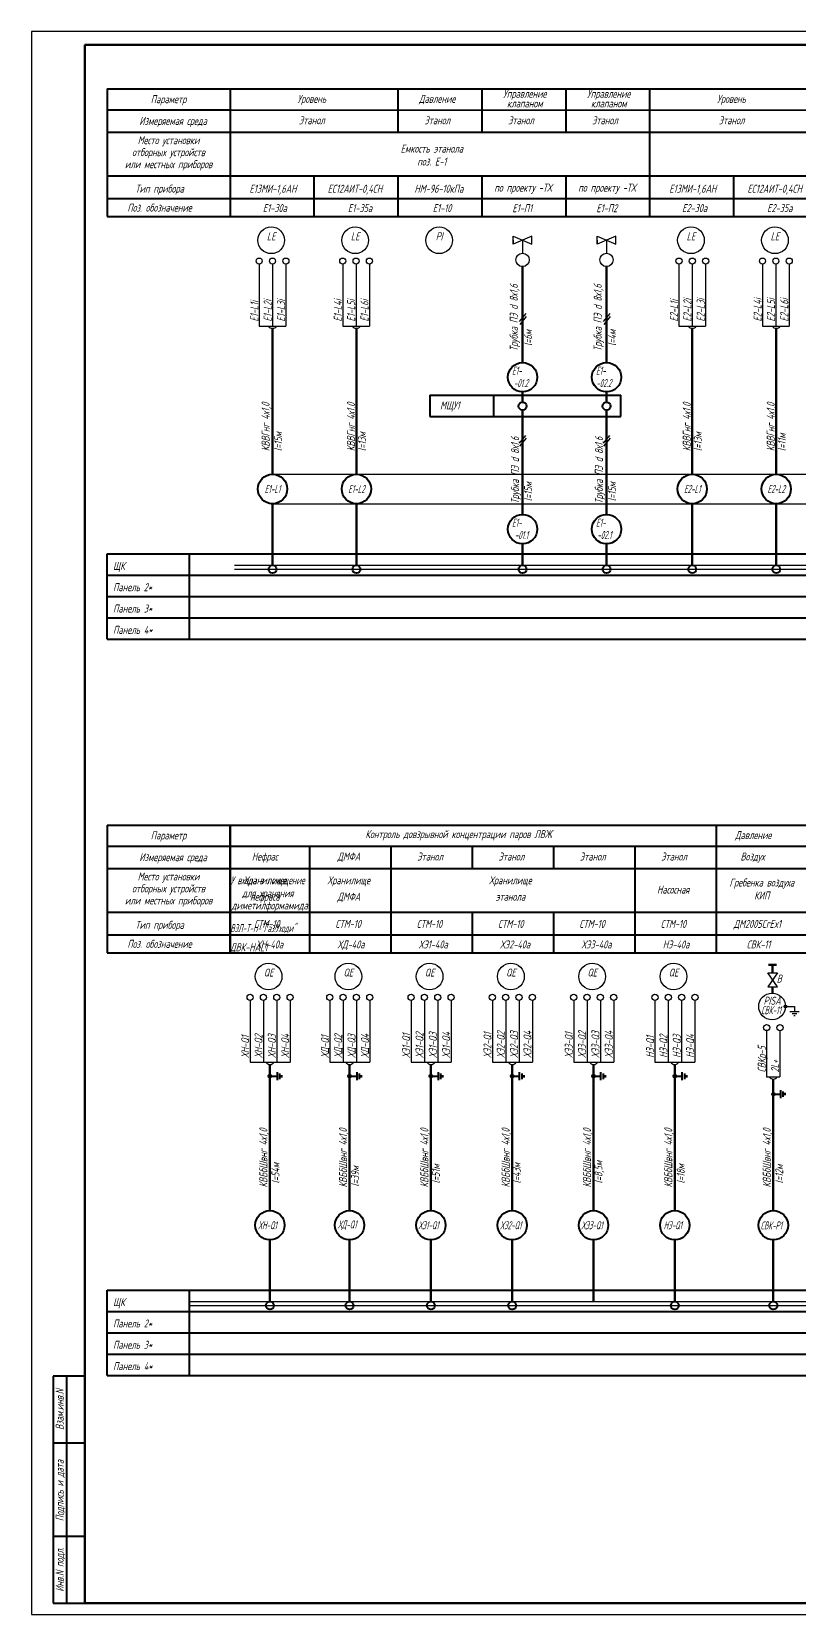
# Model space of a CAD drawing. Header units: millimetres. Extents: x -338 to 6826, y -8218 to 3153.
# Drawn here: x 2037 to 2325, y -3513 to -2920 of the extents above; entities that cross this region are included whole.
import ezdxf
from ezdxf.enums import TextEntityAlignment as Align

# ---------------------------------------------------------------- set-up
doc = ezdxf.new("R2010")
doc.units = ezdxf.units.MM
doc.layers.get('Defpoints').update_dxf_attribs({"color": 251})
for name, color, linetype, lineweight in [('text', 41, 'Continuous', 20), ('Арматура', 1, 'Continuous', 25), ('Датчики', 31, 'Continuous', 50), ('Земля', 233, 'Continuous', 40), ('Пн.кабель', 4, 'Continuous', 50), ('Рамка тонкая', 5, 'Continuous', 25), ('Таблица', 253, 'Continuous', 40), ('Текст_КИП', 2, 'Continuous', 25), ('Толст.рамка', 7, 'Continuous', 60), ('Щиты_пульты', 5, 'Continuous', 40), ('Эл.кабель', 2, 'Continuous', 50)]:
    doc.layers.add(name, color=color, linetype=linetype, lineweight=lineweight)
doc.layers.add('блок', color=7, linetype='Continuous')
doc.layers.add('ТЕКСТ', color=2, linetype='Continuous')
doc.styles.add('Simplex', font='simplex.shx', dxfattribs={"width": 0.7, "oblique": 15})

# ---------------------------------------------------------------- blocks, each defined once
blk = doc.blocks.new('Заземление')
for p, q in [((0, 0), (0, -1.99)), ((1.74, -1.99), (-1.77, -1.99)), ((0.92, -2.81), (-0.95, -2.81)), ((0.24, -3.5), (-0.27, -3.5))]:
    blk.add_line(p, q)
blk = doc.blocks.new('Вентиль горизонтальный')
at = {"layer": 'блок', "color": 0, "linetype": 'ByBlock', "lineweight": -3}
for p, q in [((8.7, 3), (0, -3)), ((0, 3), (8.7, -3)), ((0, -3), (0, 3)), ((8.7, -3), (8.7, 3))]:
    blk.add_line(p, q, dxfattribs=at)

msp = doc.modelspace()

# ---------------------------------------------------------------- linework, layer by layer
for p, q in [((2122.24, -3007.34), (2122.24, -3030.53)), ((2127.24, -3007.34), (2127.24, -3030.53)), ((2132.24, -3007.34), (2132.24, -3030.53)), ((2153.57, -3007.34), (2153.57, -3030.53)), ((2158.57, -3007.34), (2158.57, -3030.53)), ((2163.57, -3007.34), (2163.57, -3030.53)), ((2279.61, -3007.34), (2279.61, -3030.53)), ((2284.61, -3007.34), (2284.61, -3030.53)), ((2289.61, -3007.34), (2289.61, -3030.53)), ((2310.94, -3007.34), (2310.94, -3030.53)), ((2315.94, -3007.34), (2315.94, -3030.53)), ((2320.94, -3007.34), (2320.94, -3030.53)), ((2122.24, -3030.53), (2132.24, -3030.53)), ((2153.57, -3030.53), (2163.57, -3030.53)), ((2156.07, -3030.53), (2161.07, -3030.53)), ((2219.9, -3028.86), (2222.32, -3025.88)), ((2220.08, -3029.97), (2222.51, -3026.99)), ((2251.37, -3028.86), (2253.8, -3025.88)), ((2251.56, -3029.97), (2253.98, -3026.99)), ((2279.61, -3030.53), (2289.61, -3030.53)), ((2310.94, -3030.53), (2320.94, -3030.53)), ((2313.44, -3030.53), (2318.44, -3030.53)), ((2219.83, -3074.48), (2222.26, -3071.5)), ((2220.02, -3075.59), (2222.44, -3072.6)), ((2251.31, -3074.48), (2253.73, -3071.5)), ((2251.49, -3075.59), (2253.92, -3072.6)), ((2118.83, -3283.31), (2118.83, -3306.5)), ((2123.83, -3283.31), (2123.83, -3306.5)), ((2128.83, -3283.31), (2128.83, -3306.5)), ((2133.83, -3283.31), (2133.83, -3306.5)), ((2148.71, -3283.31), (2148.71, -3306.5)), ((2153.71, -3283.31), (2153.71, -3306.5)), ((2158.71, -3283.31), (2158.71, -3306.5)), ((2163.71, -3283.31), (2163.71, -3306.5)), ((2179.19, -3283.31), (2179.19, -3306.5)), ((2184.19, -3283.31), (2184.19, -3306.5)), ((2189.19, -3283.31), (2189.19, -3306.5)), ((2194.19, -3283.31), (2194.19, -3306.5)), ((2209.67, -3283.31), (2209.67, -3306.5)), ((2214.67, -3283.31), (2214.67, -3306.5)), ((2219.67, -3283.31), (2219.67, -3306.5)), ((2224.67, -3283.31), (2224.67, -3306.5)), ((2240.15, -3283.31), (2240.15, -3306.5)), ((2245.15, -3283.31), (2245.15, -3306.5)), ((2250.15, -3283.31), (2250.15, -3306.5)), ((2255.15, -3283.31), (2255.15, -3306.5)), ((2270.63, -3283.31), (2270.63, -3306.5)), ((2275.63, -3283.31), (2275.63, -3306.5)), ((2280.63, -3283.31), (2280.63, -3306.5)), ((2285.63, -3283.31), (2285.63, -3306.5)), ((2312.5, -3294.62), (2312.5, -3311.95)), ((2317.5, -3294.64), (2317.5, -3311.95)), ((2118.83, -3306.5), (2133.83, -3306.5)), ((2148.71, -3306.5), (2163.71, -3306.5)), ((2179.19, -3306.5), (2194.19, -3306.5)), ((2209.67, -3306.5), (2224.67, -3306.5)), ((2240.15, -3306.5), (2255.15, -3306.5)), ((2270.63, -3306.5), (2285.63, -3306.5)), ((2312.5, -3311.95), (2317.5, -3311.95))]:
    msp.add_line(p, q)
at = {"color": 7, "lineweight": 40}
for p, q in [((2044.96, -3424.17), (2044.96, -3509.17)), ((2056.96, -3424.17), (2044.96, -3424.17)), ((2049.96, -3424.17), (2049.96, -3509.17)), ((2044.96, -3449.17), (2056.96, -3449.17)), ((2044.96, -3484.17), (2056.96, -3484.17)), ((2044.96, -3509.17), (2056.96, -3509.17))]:
    msp.add_line(p, q, dxfattribs=at)
at = {"lineweight": -3}
for centre in [(2122.24, -3006.17), (2127.24, -3006.19), (2132.24, -3006.19), (2153.57, -3006.17), (2158.57, -3006.19), (2163.57, -3006.19), (2279.61, -3006.17), (2284.61, -3006.19), (2289.61, -3006.19), (2310.94, -3006.17), (2315.94, -3006.19), (2320.94, -3006.19), (2118.83, -3282.14), (2123.83, -3282.16), (2128.83, -3282.16), (2133.83, -3282.16), (2148.71, -3282.14), (2153.71, -3282.16), (2158.71, -3282.16), (2163.71, -3282.16), (2179.19, -3282.14), (2184.19, -3282.16), (2189.19, -3282.16), (2194.19, -3282.16), (2209.67, -3282.14), (2214.67, -3282.16), (2219.67, -3282.16), (2224.67, -3282.16), (2240.15, -3282.14), (2245.15, -3282.16), (2250.15, -3282.16), (2255.15, -3282.16), (2270.63, -3282.14), (2275.63, -3282.16), (2280.63, -3282.16), (2285.63, -3282.16)]:
    msp.add_circle(centre, 1.15, dxfattribs=at)
for centre in [(2312.5, -3293.47), (2317.5, -3293.49)]:
    msp.add_circle(centre, 1.15)
for centre in [(2127.24, -3029.68), (2158.71, -3029.68), (2284.61, -3029.68), (2316.09, -3029.68), (2126.27, -3305.65), (2156.14, -3305.65), (2186.62, -3305.65), (2217.11, -3305.65), (2247.59, -3305.65), (2278.07, -3305.65), (2315, -3311.1)]:
    msp.add_arc(centre, 1.69, 210.20685, 329.79315)
at = {"layer": 'Defpoints'}
for p, q in [((2126.72, -3086.1), (3396.21, -3086.1)), ((2126.72, -3097.1), (3396.21, -3097.1)), ((2112.94, -3120.2), (3497.35, -3120.2)), ((2112.94, -3121.7), (3497.35, -3121.7)), ((2095.95, -3396.17), (3497.35, -3396.17)), ((2095.95, -3397.67), (3497.35, -3397.67))]:
    msp.add_line(p, q, dxfattribs=at)
at = {"layer": 'Defpoints', "ltscale": 0.3}
msp.add_line((2320.02, -3285.56), (2322.95, -3285.56), dxfattribs=at)
at = {"layer": 'Defpoints'}
msp.add_circle((2319.52, -3285.56), 0.5, dxfattribs=at)
at = {"layer": 'Арматура'}
for p, q in [((2217.48, -2999.87), (2217.48, -2996.87)), ((2224.48, -2996.87), (2217.48, -2999.87)), ((2217.48, -2996.87), (2224.48, -2999.87)), ((2217.48, -2998.37), (2217.48, -2999.87)), ((2220.98, -2998.37), (2220.98, -3003.23)), ((2224.48, -2999.87), (2224.48, -2996.87)), ((2248.96, -2999.87), (2248.96, -2996.87)), ((2255.96, -2996.87), (2248.96, -2999.87)), ((2248.96, -2996.87), (2255.96, -2999.87)), ((2248.96, -2998.37), (2248.96, -2999.87)), ((2252.46, -2998.37), (2252.46, -3003.23)), ((2255.96, -2999.87), (2255.96, -2996.87))]:
    msp.add_line(p, q, dxfattribs=at)
for centre in [(2220.98, -3005.73), (2252.46, -3005.73)]:
    msp.add_circle(centre, 2.5, dxfattribs=at)
at = {"layer": 'Датчики', "lineweight": 30}
for centre in [(2126.76, -2998.37), (2158.24, -2998.37), (2189.71, -2998.37), (2284.13, -2998.37), (2315.61, -2998.37), (2125.79, -3274.34), (2155.67, -3274.34), (2186.15, -3274.34), (2216.63, -3274.34), (2247.11, -3274.34), (2277.59, -3274.34), (2314.52, -3285.56)]:
    msp.add_circle(centre, 5, dxfattribs=at)
at = {"layer": 'Земля'}
for p, q in [((2129.06, -3313.19), (2129.06, -3310.23)), ((2129.06, -3313.19), (2129.06, -3310.23)), ((2158.94, -3313.19), (2158.94, -3310.23)), ((2158.94, -3313.19), (2158.94, -3310.23)), ((2189.42, -3313.19), (2189.42, -3310.23)), ((2189.42, -3313.19), (2189.42, -3310.23)), ((2219.9, -3313.19), (2219.9, -3310.23)), ((2219.9, -3313.19), (2219.9, -3310.23)), ((2250.38, -3313.19), (2250.38, -3310.23)), ((2250.38, -3313.19), (2250.38, -3310.23)), ((2280.86, -3313.19), (2280.86, -3310.23)), ((2280.86, -3313.19), (2280.86, -3310.23)), ((2126.77, -3311.71), (2129.06, -3311.71)), ((2126.77, -3311.71), (2129.06, -3311.71)), ((2129.98, -3312.71), (2129.98, -3310.72)), ((2129.98, -3312.79), (2129.98, -3310.81)), ((2130.74, -3312.16), (2130.74, -3311.27)), ((2130.74, -3312.16), (2130.74, -3311.27)), ((2156.64, -3311.71), (2158.94, -3311.71)), ((2156.64, -3311.71), (2158.94, -3311.71)), ((2159.85, -3312.71), (2159.85, -3310.72)), ((2159.85, -3312.79), (2159.85, -3310.81)), ((2160.62, -3312.16), (2160.62, -3311.27)), ((2160.62, -3312.16), (2160.62, -3311.27)), ((2187.12, -3311.71), (2189.42, -3311.71)), ((2187.12, -3311.71), (2189.42, -3311.71)), ((2190.33, -3312.71), (2190.33, -3310.72)), ((2190.33, -3312.79), (2190.33, -3310.81)), ((2191.1, -3312.16), (2191.1, -3311.27)), ((2191.1, -3312.16), (2191.1, -3311.27)), ((2217.61, -3311.71), (2219.9, -3311.71)), ((2217.61, -3311.71), (2219.9, -3311.71)), ((2220.81, -3312.71), (2220.81, -3310.72)), ((2220.81, -3312.79), (2220.81, -3310.81)), ((2221.58, -3312.16), (2221.58, -3311.27)), ((2221.58, -3312.16), (2221.58, -3311.27)), ((2248.09, -3311.71), (2250.38, -3311.71)), ((2248.09, -3311.71), (2250.38, -3311.71)), ((2251.3, -3312.71), (2251.3, -3310.72)), ((2251.3, -3312.79), (2251.3, -3310.81)), ((2252.06, -3312.16), (2252.06, -3311.27)), ((2252.06, -3312.16), (2252.06, -3311.27)), ((2278.57, -3311.71), (2280.86, -3311.71)), ((2278.57, -3311.71), (2280.86, -3311.71)), ((2281.78, -3312.71), (2281.78, -3310.72)), ((2281.78, -3312.79), (2281.78, -3310.81)), ((2282.54, -3312.16), (2282.54, -3311.27)), ((2282.54, -3312.16), (2282.54, -3311.27)), ((2315.5, -3318.41), (2317.79, -3318.41)), ((2315.5, -3318.41), (2317.79, -3318.41)), ((2317.79, -3319.89), (2317.79, -3316.93)), ((2317.79, -3319.89), (2317.79, -3316.93)), ((2318.71, -3319.41), (2318.71, -3317.42)), ((2318.71, -3319.49), (2318.71, -3317.51)), ((2319.47, -3318.86), (2319.47, -3317.97)), ((2319.47, -3318.86), (2319.47, -3317.97))]:
    msp.add_line(p, q, dxfattribs=at)
for centre in [(2126.27, -3311.71), (2156.14, -3311.71), (2186.62, -3311.71), (2217.11, -3311.71), (2247.59, -3311.71), (2278.07, -3311.71), (2315, -3318.41), (2315, -3318.41)]:
    msp.add_circle(centre, 0.5, dxfattribs=at)
at = {"layer": 'Пн.кабель'}
for p, q in [((2220.98, -3008.23), (2220.98, -3044.21)), ((2252.46, -3008.23), (2252.46, -3044.21)), ((2220.98, -3055.21), (2220.98, -3059.04)), ((2252.46, -3055.21), (2252.46, -3059.04)), ((2220.98, -3062.04), (2220.98, -3097.1)), ((2252.46, -3062.04), (2252.46, -3097.1)), ((2220.98, -3097.1), (2220.98, -3101.15)), ((2252.46, -3097.1), (2252.46, -3101.15)), ((2220.98, -3112.15), (2220.98, -3120.2)), ((2252.46, -3112.15), (2252.46, -3120.2)), ((2314.74, -3269.99), (2313.24, -3269.99)), ((2313.74, -3269.99), (2315.74, -3269.99)), ((2314.74, -3269.99), (2316.25, -3269.99)), ((2314.74, -3272.99), (2314.74, -3269.99)), ((2314.75, -3280.57), (2314.75, -3278.21))]:
    msp.add_line(p, q, dxfattribs=at)
at = {"layer": 'Пн.кабель', "lineweight": 40}
for centre in [(2220.98, -3049.71), (2252.46, -3049.71), (2220.98, -3106.65), (2252.46, -3106.65)]:
    msp.add_circle(centre, 5.5, dxfattribs=at)
at = {"layer": 'Рамка тонкая'}
for p, q in [((3718.94, -2920.17), (2036.94, -2920.17)), ((2036.94, -2920.17), (2036.94, -3513.42)), ((2036.94, -3513.42), (3718.94, -3513.42))]:
    msp.add_line(p, q, dxfattribs=at)
at = {"layer": 'Таблица'}
for p, q in [((2065.25, -2941.6), (2065.25, -2989.48)), ((2065.25, -2941.6), (3464.8, -2941.6)), ((2111.39, -2941.6), (2111.39, -2989.48)), ((2174.34, -2957.89), (2174.34, -2941.6)), ((2205.82, -2957.89), (2205.82, -2941.6)), ((2237.29, -2957.89), (2237.29, -2941.6)), ((2268.76, -2957.89), (2268.76, -2941.6)), ((2065.25, -2949.5), (2111.32, -2949.5)), ((2111.32, -2949.5), (3464.8, -2949.75)), ((2065.25, -2957.89), (2111.39, -2957.89)), ((2111.39, -2957.89), (3464.8, -2957.89)), ((2268.76, -2989.48), (2268.76, -2957.89)), ((2065.25, -2974.22), (2111.39, -2974.22)), ((2111.39, -2974.22), (3464.8, -2974.22)), ((2142.87, -2989.48), (2142.87, -2974.22)), ((2174.34, -2989.48), (2174.34, -2974.22)), ((2205.82, -2989.48), (2205.82, -2974.22)), ((2237.29, -2989.48), (2237.29, -2974.22)), ((2300.24, -2989.48), (2300.24, -2974.22)), ((2065.25, -2982.74), (2111.39, -2982.74)), ((2111.39, -2982.74), (3464.8, -2982.74)), ((2065.25, -2989.48), (3464.8, -2989.48)), ((2065.25, -3217.57), (2111.39, -3217.57)), ((2065.25, -3217.57), (2065.25, -3265.45)), ((2111.39, -3217.57), (2111.39, -3265.45)), ((2111.39, -3233.86), (2111.39, -3217.57)), ((2111.39, -3217.57), (3004.08, -3217.57)), ((2293.67, -3233.86), (2293.67, -3217.57)), ((2065.25, -3225.47), (2111.39, -3225.47)), ((2111.39, -3225.47), (3004.08, -3225.47)), ((2141.27, -3233.86), (2141.27, -3225.47)), ((2171.75, -3250.19), (2171.75, -3225.47)), ((2202.23, -3233.86), (2202.23, -3225.47)), ((2232.71, -3233.86), (2232.71, -3225.47)), ((2263.19, -3233.86), (2263.19, -3225.47)), ((2065.25, -3233.86), (2111.39, -3233.86)), ((2111.39, -3265.45), (2111.39, -3233.86)), ((2111.39, -3233.86), (3004.08, -3233.86)), ((2141.27, -3265.45), (2141.27, -3233.86)), ((2263.19, -3265.45), (2263.19, -3233.86)), ((2293.67, -3265.45), (2293.67, -3233.86)), ((2065.25, -3250.19), (2111.39, -3250.19)), ((2111.39, -3250.19), (3004.08, -3250.19)), ((2171.75, -3265.45), (2171.75, -3250.19)), ((2202.23, -3265.45), (2202.23, -3250.19)), ((2232.71, -3265.45), (2232.71, -3250.19)), ((2065.25, -3258.71), (2111.39, -3258.71)), ((2111.39, -3258.71), (3004.08, -3258.71)), ((2065.25, -3265.45), (2111.39, -3265.45)), ((2111.39, -3265.45), (3004.08, -3265.45))]:
    msp.add_line(p, q, dxfattribs=at)
for centre in [(2220.98, -3060.54), (2252.46, -3060.54), (2127.24, -3121.7), (2158.71, -3121.7), (2220.98, -3121.7), (2252.46, -3121.7), (2284.61, -3121.7), (2316.09, -3121.7), (2126.27, -3397.67), (2156.14, -3397.67), (2186.62, -3397.67), (2217.11, -3397.67), (2278.07, -3397.67), (2315, -3397.67)]:
    msp.add_circle(centre, 1.5, dxfattribs=at)
at = {"layer": 'Толст.рамка', "ltscale": 5}
for p, q in [((2056.94, -3509.18), (2056.94, -2925.17)), ((2056.94, -2925.17), (3713.94, -2925.17)), ((3713.94, -3509.17), (2056.94, -3509.17))]:
    msp.add_line(p, q, dxfattribs=at)
at = {"layer": 'Щиты_пульты'}
for p, q in [((2186.26, -3056.45), (2257.87, -3056.45)), ((2186.26, -3056.45), (2186.26, -3064.45)), ((2210.04, -3056.45), (2210.04, -3064.45)), ((2257.87, -3064.45), (2257.87, -3056.45)), ((2186.26, -3064.45), (2257.87, -3064.45)), ((2065.25, -3115.9), (3497.35, -3115.9)), ((2065.25, -3147.9), (2065.25, -3115.9)), ((2095.95, -3115.9), (2095.95, -3147.9)), ((2065.25, -3123.9), (3497.35, -3123.9)), ((2065.25, -3131.9), (3497.35, -3131.9)), ((2065.25, -3139.9), (3497.35, -3139.9)), ((2065.25, -3147.9), (3497.35, -3147.9)), ((2065.25, -3391.87), (3497.35, -3391.87)), ((2065.25, -3423.87), (2065.25, -3391.87)), ((2095.95, -3391.87), (2095.95, -3423.87)), ((2065.25, -3399.87), (3497.35, -3399.87)), ((2065.25, -3407.87), (3497.35, -3407.87)), ((2065.25, -3415.87), (3497.35, -3415.87)), ((2065.25, -3423.87), (3497.35, -3423.87))]:
    msp.add_line(p, q, dxfattribs=at)
at = {"layer": 'Эл.кабель'}
for p, q in [((2127.24, -3031.37), (2127.24, -3086.1)), ((2158.71, -3031.37), (2158.71, -3086.1)), ((2284.61, -3031.37), (2284.61, -3086.1)), ((2316.09, -3031.37), (2316.09, -3086.1)), ((2127.24, -3097.1), (2127.24, -3120.2)), ((2158.71, -3097.1), (2158.71, -3120.2)), ((2284.61, -3097.1), (2284.61, -3120.2)), ((2316.09, -3097.1), (2316.09, -3120.2)), ((2126.27, -3307.34), (2126.27, -3362.07)), ((2156.14, -3307.34), (2156.14, -3362.07)), ((2186.62, -3307.34), (2186.62, -3362.07)), ((2217.11, -3307.34), (2217.11, -3362.07)), ((2247.59, -3307.34), (2247.59, -3362.07)), ((2278.07, -3307.34), (2278.07, -3362.07)), ((2315, -3312.79), (2315, -3362.07)), ((2126.27, -3373.07), (2126.27, -3396.17)), ((2156.14, -3373.07), (2156.14, -3396.17)), ((2186.62, -3373.07), (2186.62, -3396.17)), ((2217.11, -3373.07), (2217.11, -3396.17)), ((2247.59, -3373.07), (2247.59, -3396.17)), ((2278.07, -3373.07), (2278.07, -3396.17)), ((2315, -3373.07), (2315, -3396.17))]:
    msp.add_line(p, q, dxfattribs=at)
at = {"layer": 'Эл.кабель', "lineweight": 40}
for centre in [(2127.24, -3091.6), (2158.71, -3091.6), (2284.61, -3091.6), (2316.09, -3091.6), (2126.27, -3367.57), (2156.14, -3367.57), (2186.62, -3367.57), (2217.11, -3367.57), (2247.59, -3367.57), (2278.07, -3367.57), (2315, -3367.57)]:
    msp.add_circle(centre, 5.5, dxfattribs=at)

# ---------------------------------------------------------------- block references
at = {"layer": 'Defpoints'}
msp.add_blockref('Заземление', (2322.95, -3285.56), dxfattribs=at)
at = {"layer": 'Арматура', "xscale": -0.599999999999909, "yscale": 0.599999999999909, "zscale": 0.6000000000000001, "rotation": 270}
msp.add_blockref('Вентиль горизонтальный', (2314.74, -3278.21), dxfattribs=at)

# ---------------------------------------------------------------- texts
at = {"lineweight": -3, "style": 'Simplex', "oblique": 15, "width": 0.6}
for s, p in [('Е1-L1i', (2121.91, -3028.87)), ('Е1-L2i', (2126.91, -3028.87)), ('Е1-L3i', (2131.91, -3028.87)), ('Е1-L4i', (2153.23, -3028.87)), ('Е1-L5i', (2158.23, -3028.87)), ('Е1-L6i', (2163.23, -3028.87)), ('Е2-L1i', (2279.28, -3028.87)), ('Е2-L2i', (2284.28, -3028.87)), ('Е2-L3i', (2289.28, -3028.87)), ('Е2-L4i', (2310.6, -3028.87)), ('Е2-L5i', (2315.6, -3028.87)), ('Е2-L6i', (2320.6, -3028.87)), ('ХН-Q1', (2118.49, -3304.84)), ('ХН-Q2', (2123.49, -3304.84)), ('ХН-Q3', (2128.49, -3304.84)), ('ХН-Q4', (2133.49, -3304.84)), ('ХД-Q1', (2148.37, -3304.84)), ('ХД-Q2', (2153.37, -3304.84)), ('ХД-Q3', (2158.37, -3304.84)), ('ХД-Q4', (2163.37, -3304.84)), ('ХЭ1-Q1', (2178.85, -3304.84)), ('ХЭ1-Q2', (2183.85, -3304.84)), ('ХЭ1-Q3', (2188.85, -3304.84)), ('ХЭ1-Q4', (2193.85, -3304.84)), ('ХЭ2-Q1', (2209.33, -3304.84)), ('ХЭ2-Q2', (2214.33, -3304.84)), ('ХЭ2-Q3', (2219.33, -3304.84)), ('ХЭ2-Q4', (2224.33, -3304.84)), ('ХЭ3-Q1', (2239.81, -3304.84)), ('ХЭ3-Q2', (2244.81, -3304.84)), ('ХЭ3-Q3', (2249.81, -3304.84)), ('ХЭ3-Q4', (2254.81, -3304.84)), ('НЭ-Q1', (2270.29, -3304.84)), ('НЭ-Q2', (2275.29, -3304.84)), ('НЭ-Q3', (2280.29, -3304.84)), ('НЭ-Q4', (2285.29, -3304.84)), ('СВКр-5', (2312.17, -3310.29)), ('2L+', (2317.17, -3310.29))]:
    msp.add_text(s, height=3, rotation=90, dxfattribs=at).set_placement(p)
at = {"style": 'Simplex', "oblique": 15}
for s, width, p in [('Е1-', 0.5, (2217.02, -3048.76)), ('Е1-', 0.5, (2248.5, -3048.76)), ('-01.2', 0.5, (2217.72, -3053.41)), ('-02.2', 0.5, (2248.62, -3053.41)), ('Е1-', 0.5, (2217.02, -3105.7)), ('-01.1', 0.5, (2218.1, -3110.35)), ('Е1-', 0.5, (2248.5, -3105.7)), ('-02.1', 0.5, (2249, -3110.35)), ('В', 0.6, (2316.27, -3276.63))]:
    msp.add_text(s, height=3, dxfattribs=dict(at, width=width)).set_placement(p)
at = {"style": 'Simplex', "oblique": 15, "width": 0.5}
for s, p in [('Е1-L1', (2127.24, -3091.6)), ('Е1-L2', (2158.71, -3091.6)), ('Е2-L1', (2284.61, -3091.6)), ('Е2-L2', (2316.09, -3091.6)), ('ХН-Q1', (2125.38, -3367.57)), ('ХД-Q1', (2155.26, -3367.57)), ('ХЭ1-Q1', (2185.74, -3367.57)), ('ХЭ2-Q1', (2216.57, -3367.57)), ('ХЭ3-Q1', (2247.05, -3367.57)), ('НЭ-Q1', (2277.31, -3367.57)), ('СВК-Р1', (2314.24, -3367.65))]:
    msp.add_text(s, height=3, dxfattribs=at).set_placement(p, align=Align.MIDDLE)
at = {"color": 2, "style": 'Simplex', "oblique": 15, "width": 0.7}
for s, p in [('Взам.инв.N', (2048.96, -3436.67)), ('Подпись и дата', (2048.96, -3467.03)), ('Инв.N подл.', (2048.96, -3496.67))]:
    msp.add_text(s, height=3, rotation=90, dxfattribs=at).set_placement(p, align=Align.CENTER)
at = {"layer": 'text', "color": 7, "style": 'Simplex', "oblique": 15, "width": 0.6}
for p in [(2219.2, -3039.97), (2250.67, -3039.97), (2219.63, -3097.12), (2251.1, -3097.12)]:
    msp.add_text('Трубка ПЭ d 8х1,6', height=3, rotation=90, dxfattribs=at).set_placement(p)
at = {"layer": 'text', "color": 3, "style": 'Simplex', "oblique": 15, "width": 0.6}
for s, p in [('l=6м', (2224.56, -3038.03)), ('l=4м', (2256.03, -3038.03)), ('КВВГнг 4х1,0  ', (2126.15, -3077.45)), ('КВВГнг 4х1,0  ', (2158.14, -3077.45)), ('КВВГнг 4х1,0  ', (2284.04, -3077.45)), ('КВВГнг 4х1,0  ', (2315.52, -3077.45)), ('l=15м', (2130.82, -3077.45)), ('l=13м', (2162.29, -3077.45)), ('l=13м', (2288.19, -3077.45)), ('l=11м', (2319.67, -3077.45)), ('l=15м', (2224.56, -3096.22)), ('l=15м', (2256.03, -3096.22))]:
    msp.add_text(s, height=3, rotation=90, dxfattribs=at).set_placement(p)
at = {"layer": 'text', "color": 2, "style": 'Simplex', "oblique": 15, "width": 0.6}
for p in [(2125.31, -3353.42), (2155.19, -3353.42), (2185.67, -3353.42), (2216.15, -3353.42), (2246.63, -3353.42), (2277.11, -3353.42), (2314.05, -3353.42)]:
    msp.add_text('КВБбШвнг 4х1,0  ', height=3, rotation=90, dxfattribs=at).set_placement(p)
at = {"layer": 'text', "color": 6, "style": 'Simplex', "oblique": 15, "width": 0.6}
for s, p in [('l=54м', (2129.85, -3351.93)), ('l=51м', (2189.99, -3351.93)), ('l=43м', (2220.26, -3351.93)), ('l=8,5м', (2250.94, -3351.93)), ('l=18м', (2281.76, -3351.93)), ('l=12м', (2318.7, -3351.93)), ('l=39м', (2159.72, -3353.09))]:
    msp.add_text(s, height=3, rotation=90, dxfattribs=at).set_placement(p)
at = {"layer": 'ТЕКСТ', "style": 'Simplex', "oblique": 15, "width": 0.55}
msp.add_text('У входа в помещение ', height=3, dxfattribs=at).set_placement((2126.08, -3239.76), align=Align.CENTER)
at = {"layer": 'Текст_КИП', "style": 'Simplex', "oblique": 15}
for s, width, p in [('Управление', 0.6, (2221.82, -2944.94)), ('Управление', 0.6, (2253.29, -2944.94)), ('Параметр', 0.6, (2088.25, -2946.98)), ('Уровень', 0.6, (2141.95, -2946.86)), ('Давление', 0.6, (2188.98, -2946.86)), ('клапаном', 0.6, (2221.82, -2948.57)), ('клапаном', 0.6, (2253.29, -2948.57)), ('Уровень', 0.6, (2299.32, -2946.86)), ('Измеряемая среда', 0.6, (2089.96, -2955.14)), ('Этанол', 0.6, (2141.97, -2954.89)), ('Этанол', 0.6, (2189, -2954.89)), ('Этанол', 0.6, (2220.38, -2954.89)), ('Этанол', 0.6, (2251.86, -2954.89)), ('Этанол', 0.6, (2299.34, -2954.89)), ('Место установки', 0.6, (2088.25, -2962.36)), ('отборных устройств', 0.6, (2088.25, -2966.86)), ('Емкость этанола', 0.6, (2186.96, -2965.51)), ('или местных приборов', 0.6, (2088.25, -2971.36)), ('поз. Е-1', 0.6, (2186.96, -2970.37)), ('Тип прибора', 0.6, (2084.89, -2980.51)), ('Е13МИ-1,6АН', 0.6, (2127.39, -2980.55)), ('ЕС12АИТ-0,4СН', 0.6, (2158.12, -2980.55)), ('НМ-96-10кПа', 0.6, (2189.6, -2980.55)), ('по проекту -ТХ', 0.6, (2221.14, -2980.15)), ('по проекту -ТХ', 0.6, (2252.62, -2980.15)), ('Е13МИ-1,6АН', 0.6, (2284.76, -2980.55)), ('ЕС12АИТ-0,4СН', 0.6, (2315.49, -2980.55)), ('Поз. обозначение', 0.6, (2084.89, -2987.63)), (' Е1-30а', 0.6, (2127.39, -2987.8)), (' Е1-35а', 0.6, (2159.33, -2987.8)), ('Е1-10', 0.6, (2190.8, -2987.8)), (' Е2-30а', 0.6, (2284.76, -2987.8)), (' Е2-35а', 0.6, (2316.7, -2987.8)), ('Параметр', 0.6, (2088.25, -3222.95)), ('Контроль довзрывной концентрации паров ЛВЖ', 0.6, (2196.99, -3222.48)), ('Давление', 0.6, (2307.48, -3222.83)), ('Измеряемая среда', 0.6, (2089.96, -3231.11)), ('Нефрас', 0.6, (2124.36, -3230.86)), ('ДМФА', 0.6, (2155.83, -3230.86)), ('Этанол', 0.6, (2186.32, -3230.86)), ('Этанол', 0.6, (2216.8, -3230.86)), ('Этанол', 0.6, (2247.28, -3230.86)), ('Этанол', 0.6, (2277.76, -3230.86)), ('Воздух', 0.6, (2307.2, -3230.86)), ('Место установки', 0.6, (2088.25, -3238.33)), ('Хранилище', 0.6, (2124.36, -3239.77)), ('Хранилище', 0.6, (2155.83, -3239.77)), ('Хранилище', 0.6, (2216.43, -3239.77)), ('Гребенка воздуха', 0.6, (2310.66, -3240.61)), ('или местных приборов', 0.6, (2088.25, -3247.33)), ('отборных устройств', 0.6, (2088.25, -3242.83)), ('для хранения', 0.6, (2125.47, -3244.62)), ('нефраса', 0.6, (2124.36, -3245.91)), ('ДМФА', 0.6, (2155.83, -3245.91)), ('этанола', 0.6, (2216.43, -3245.91)), ('Насосная', 0.6, (2277.43, -3243.26)), ('КИП', 0.6, (2310.66, -3245.47)), (' диметилформамида', 0.6, (2125.47, -3249.19)), ('Тип прибора', 0.6, (2084.89, -3256.48)), ('ВЭЛ-Т-Н-"Газ!Уходи"', 0.5, (2123.71, -3257.71)), ('ВЭЛ-Т-Н-"Газ!Уходи"', 0.5, (2123.71, -3257.71)), ('ВЭЛ-Т-Н-"Газ!Уходи"', 0.5, (2123.71, -3257.71)), ('ВЭЛ-Т-Н-"Газ!Уходи"', 0.5, (2123.71, -3257.71)), ('СТМ-10', 0.6, (2125.12, -3256.12)), ('СТМ-10', 0.6, (2155.6, -3256.12)), ('СТМ-10', 0.6, (2186.08, -3256.12)), ('СТМ-10', 0.6, (2216.56, -3256.12)), ('СТМ-10', 0.6, (2247.04, -3256.12)), ('СТМ-10', 0.6, (2277.52, -3256.12)), ('ДМ2005CrEx1', 0.6, (2309, -3256.12)), ('Поз. обозначение', 0.6, (2084.89, -3263.6)), ('СВК-11', 0.5, (2314.17, -3288.47))]:
    msp.add_text(s, height=3, dxfattribs=dict(at, width=width)).set_placement(p, align=Align.CENTER)
for s, width, p in [('Е1-П1', 0.6, (2217.15, -2987.85)), ('Е1-П2', 0.6, (2248.63, -2987.85)), ('МЩУ1', 0.7, (2190.05, -3061.78)), ('ЩК', 0.6, (2067.45, -3121.91)), ('Панель 2*', 0.6, (2067.45, -3129.91)), ('Панель 3*', 0.6, (2067.45, -3137.91)), ('Панель 4*', 0.6, (2067.45, -3145.91)), ('ДВК-НАL1', 0.6, (2111.37, -3264.88)), ('ДВК-НАL1', 0.6, (2111.37, -3264.88)), ('ХН-40а', 0.6, (2121.13, -3263.82)), ('ХД-40а', 0.6, (2151.61, -3263.82)), ('ХЭ1-40а', 0.6, (2182.09, -3263.82)), ('ХЭ2-40а', 0.6, (2212.57, -3263.82)), ('ХЭ3-40а', 0.6, (2243.05, -3263.82)), ('НЭ-40а', 0.6, (2273.53, -3263.82)), ('СВК-11', 0.6, (2305.01, -3263.82)), ('ЩК', 0.6, (2067.45, -3397.88)), ('Панель 2*', 0.6, (2067.45, -3405.88)), ('Панель 3*', 0.6, (2067.45, -3413.88)), ('Панель 4*', 0.6, (2067.45, -3421.88))]:
    msp.add_text(s, height=3, dxfattribs=dict(at, width=width)).set_placement(p)
at = {"layer": 'Текст_КИП', "lineweight": 30, "style": 'Simplex', "oblique": 15, "width": 0.6}
for s, p in [('LЕ', (2126.76, -2998.37)), ('LЕ', (2158.24, -2998.37)), ('РI', (2189.71, -2998.37)), ('LЕ', (2284.13, -2998.37)), ('LЕ', (2315.61, -2998.37)), ('QЕ', (2125.79, -3274.34)), ('QЕ', (2155.67, -3274.34)), ('QЕ', (2186.15, -3274.34)), ('QЕ', (2216.63, -3274.34)), ('QЕ', (2247.11, -3274.34)), ('QЕ', (2277.59, -3274.34)), ('PISА', (2314.52, -3284.91))]:
    msp.add_text(s, height=3, dxfattribs=at).set_placement(p, align=Align.CENTER)

doc.saveas('drawing.dxf')
